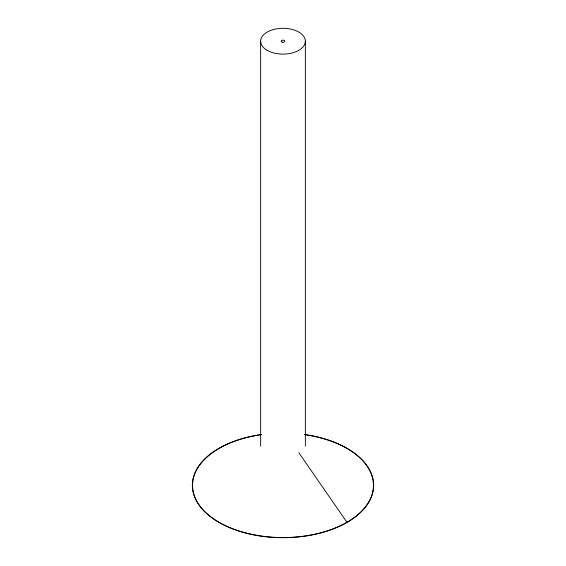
<?xml version="1.0" encoding="UTF-8"?>
<svg xmlns="http://www.w3.org/2000/svg" width="566" height="566" viewBox="0 0 566 566"><rect width="100%" height="100%" fill="white"/><g stroke="black" fill="none" stroke-linecap="round" stroke-linejoin="round"><path stroke-width="0.85" d="M298.806 452.687L346.944 522.277M305.357 41.205L305.357 446.178M260.643 41.205L260.643 446.178M307.274 435.063A90.433 52.206 0 0 1 356.905 515.442A90.433 52.206 0 0 1 209.095 515.442A90.433 52.206 0 0 1 258.726 435.063M259.596 434.929A90.433 52.206 0 0 1 261.28 434.674M304.72 434.674A90.433 52.206 0 0 1 306.404 434.929M304.777 434.547A90.659 52.341 0 0 1 357.599 515.102A90.659 52.341 0 0 1 208.401 515.102A90.659 52.341 0 0 1 261.223 434.547M267.194 50.332A22.357 12.905 0 0 0 304.593 44.544A22.357 12.905 0 0 0 277.213 28.739A22.357 12.905 0 0 0 267.194 50.332M282.094 42.11A1.811 1.047 0 0 0 284.811 41.205A1.811 1.047 0 0 0 282.094 40.299A1.811 1.047 0 0 0 282.094 42.11"/></g></svg>
